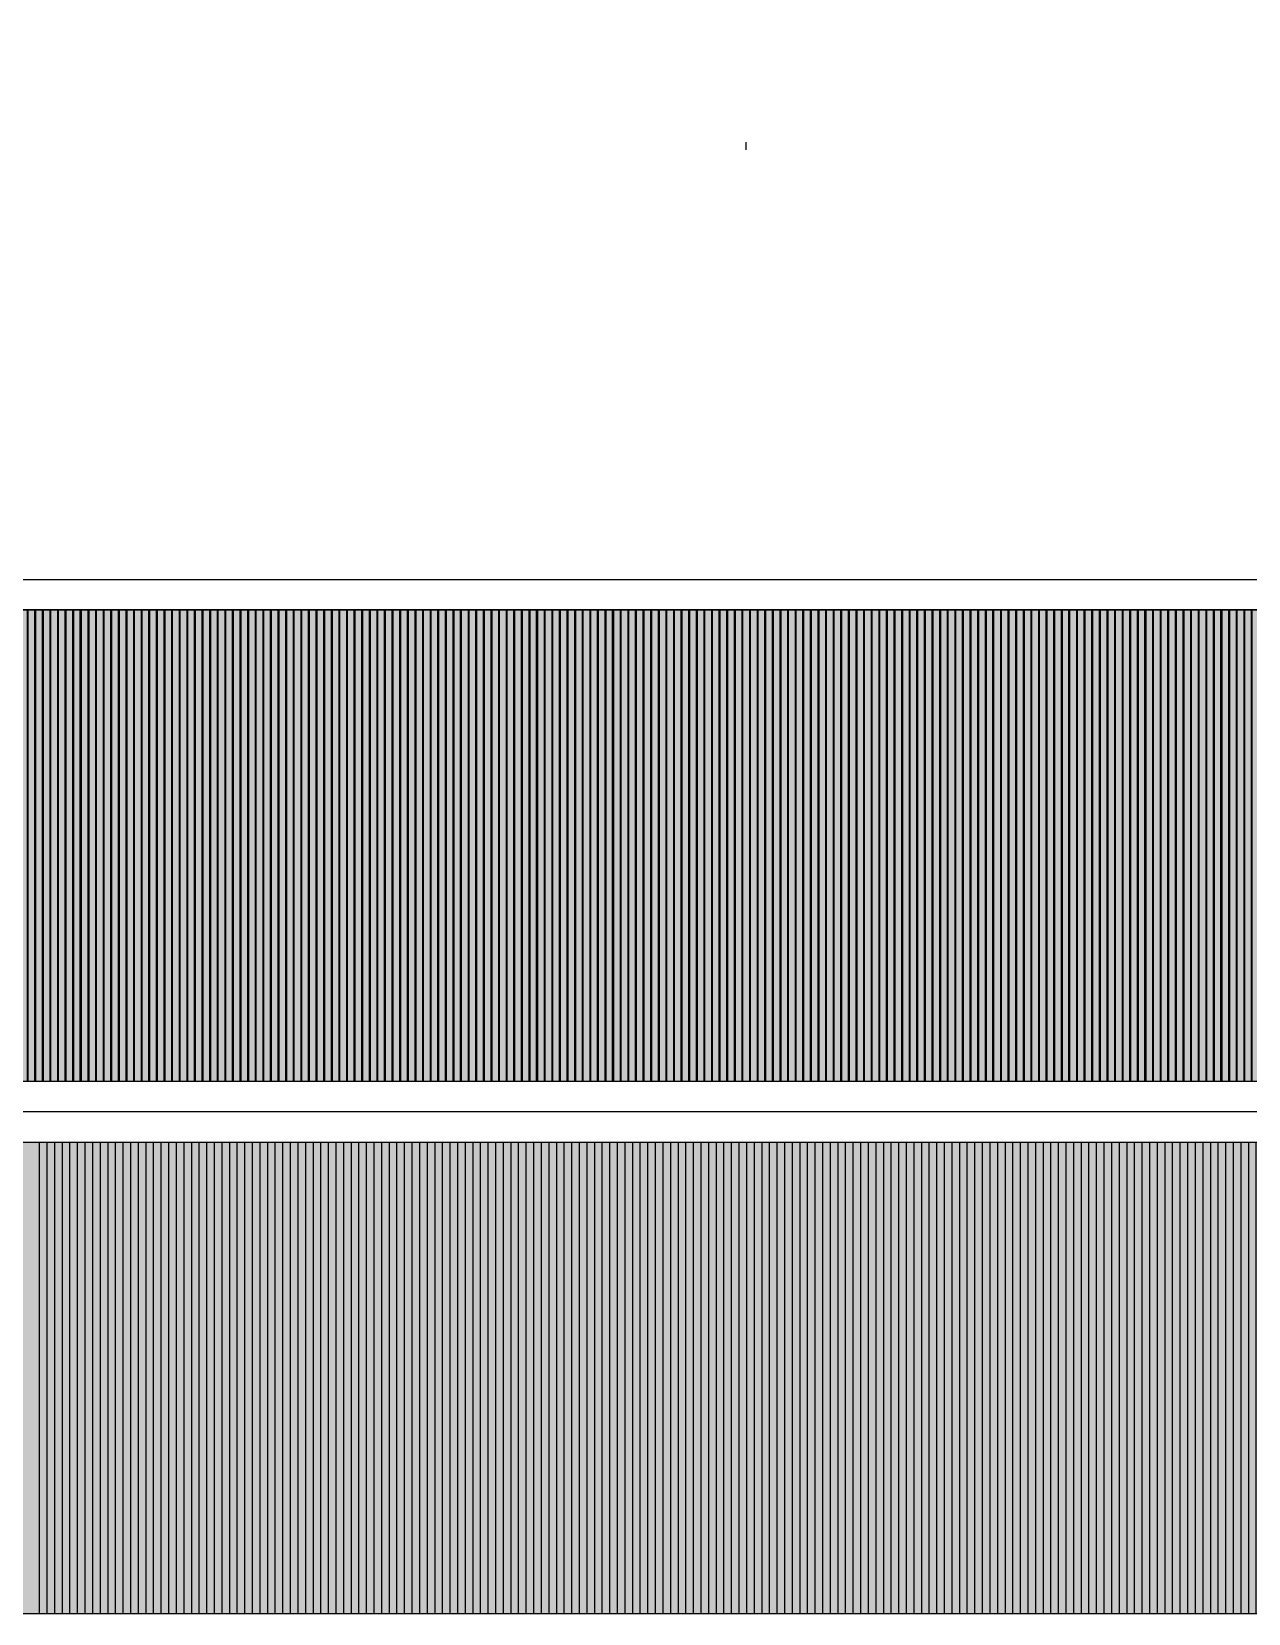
# Model space of a CAD drawing. Header units: millimetres. Extents: x -226 to 1784, y 10 to 1137.
# Drawn here: x 160.61 to 176.61, y 46.91 to 67.71 of the extents above; entities that cross this region are included whole.
import ezdxf

# ---------------------------------------------------------------- set-up
doc = ezdxf.new("R2010")
doc.units = ezdxf.units.MM
doc.linetypes.add('DOT', pattern=[6.35, 0, -6.35])
for name, color, linetype in [('График_G', 1, 'Continuous'), ('Кор сред грунта', 2, 'Continuous'), ('Макет', 7, 'Continuous'), ('Перешкоди', 7, 'Continuous')]:
    doc.layers.add(name, color=color, linetype=linetype)

# ---------------------------------------------------------------- blocks, each defined once
blk = doc.blocks.new('Кор_сред_грунта')
at = {"layer": 'Кор сред грунта'}
h = blk.add_hatch(color=256, dxfattribs=at)
h.dxf.hatch_style = 1
h.set_gradient(color1=(255, 255, 0), color2=(255, 255, 0), tint=0.59)
h.paths.add_polyline_path([(1.25, -201.893), (0.25, -201.893), (0.25, -208.093), (1.25, -208.093)])
for p, q in [((0.75, -201.893), (0.25, -201.893)), ((0.25, -201.893), (0.25, -208.093)), ((0.45, -201.893), (0.6, -201.893)), ((1.25, -201.893), (0.75, -201.893)), ((0.9, -201.893), (0.9, -201.893)), ((1.25, -208.093), (1.25, -201.893)), ((0.25, -208.093), (1.25, -208.093))]:
    blk.add_line(p, q, dxfattribs=at)
blk = doc.blocks.new('Корр_неб')
at = {"layer": 'График_G'}
h = blk.add_hatch(color=256, dxfattribs=at)
h.set_gradient(color1=(255, 0, 0), color2=(214, 0, 0), one_color=1, tint=0.42)
h.paths.add_polyline_path([(0.6, -208.893), (0, -208.893), (0, -215.093), (0.6, -215.093)])
for p, q in [((0, -208.893), (0.6, -208.893)), ((0.6, -208.893), (0.6, -215.093)), ((0, -215.093), (0.6, -215.093))]:
    blk.add_line(p, q, dxfattribs=at)

msp = doc.modelspace()

# ---------------------------------------------------------------- linework, layer by layer
at = {"layer": 'Макет', "linetype": 'DOT', "lineweight": -2}
msp.add_line((170, 227.508), (170, 60.507), dxfattribs=at)
at = {"layer": 'Макет', "lineweight": -2}
for p, q in [((20, 60.507), (390, 60.507)), ((20, 53.507), (390, 53.507))]:
    msp.add_line(p, q, dxfattribs=at)

# ---------------------------------------------------------------- block references
at = {"layer": 'Перешкоди'}
for name, p in [('Кор_сред_грунта', (159.403, 262)), ('Кор_сред_грунта', (159.41, 262)), ('Кор_сред_грунта', (159.503, 262)), ('Кор_сред_грунта', (159.51, 262)), ('Кор_сред_грунта', (159.603, 262)), ('Кор_сред_грунта', (159.61, 262)), ('Кор_сред_грунта', (159.703, 262)), ('Кор_сред_грунта', (159.71, 262)), ('Кор_сред_грунта', (159.803, 262)), ('Кор_сред_грунта', (159.81, 262)), ('Кор_сред_грунта', (159.903, 262)), ('Кор_сред_грунта', (159.91, 262)), ('Кор_сред_грунта', (160, 262)), ('Кор_сред_грунта', (160.003, 262)), ('Кор_сред_грунта', (160.01, 262)), ('Кор_сред_грунта', (160.103, 262)), ('Кор_сред_грунта', (160.11, 262)), ('Кор_сред_грунта', (160.203, 262)), ('Кор_сред_грунта', (160.21, 262)), ('Кор_сред_грунта', (160.303, 262)), ('Кор_сред_грунта', (160.31, 262)), ('Кор_сред_грунта', (160.403, 262)), ('Кор_сред_грунта', (160.41, 262)), ('Кор_сред_грунта', (160.503, 262)), ('Кор_сред_грунта', (160.51, 262)), ('Кор_сред_грунта', (160.603, 262)), ('Кор_сред_грунта', (160.61, 262)), ('Кор_сред_грунта', (160.703, 262)), ('Кор_сред_грунта', (160.71, 262)), ('Кор_сред_грунта', (160.803, 262)), ('Кор_сред_грунта', (160.81, 262)), ('Кор_сред_грунта', (160.903, 262)), ('Кор_сред_грунта', (160.91, 262)), ('Кор_сред_грунта', (161, 262)), ('Кор_сред_грунта', (161.003, 262)), ('Кор_сред_грунта', (161.01, 262)), ('Кор_сред_грунта', (161.103, 262)), ('Кор_сред_грунта', (161.11, 262)), ('Кор_сред_грунта', (161.203, 262)), ('Кор_сред_грунта', (161.21, 262)), ('Кор_сред_грунта', (161.303, 262)), ('Кор_сред_грунта', (161.31, 262)), ('Кор_сред_грунта', (161.403, 262)), ('Кор_сред_грунта', (161.41, 262)), ('Кор_сред_грунта', (161.503, 262)), ('Кор_сред_грунта', (161.51, 262)), ('Кор_сред_грунта', (161.603, 262)), ('Кор_сред_грунта', (161.61, 262)), ('Кор_сред_грунта', (161.703, 262)), ('Кор_сред_грунта', (161.71, 262)), ('Кор_сред_грунта', (161.803, 262)), ('Кор_сред_грунта', (161.81, 262)), ('Кор_сред_грунта', (161.903, 262)), ('Кор_сред_грунта', (161.91, 262)), ('Кор_сред_грунта', (162, 262)), ('Кор_сред_грунта', (162.003, 262)), ('Кор_сред_грунта', (162.01, 262)), ('Кор_сред_грунта', (162.103, 262)), ('Кор_сред_грунта', (162.11, 262)), ('Кор_сред_грунта', (162.203, 262)), ('Кор_сред_грунта', (162.21, 262)), ('Кор_сред_грунта', (162.303, 262)), ('Кор_сред_грунта', (162.31, 262)), ('Кор_сред_грунта', (162.403, 262)), ('Кор_сред_грунта', (162.41, 262)), ('Кор_сред_грунта', (162.503, 262)), ('Кор_сред_грунта', (162.51, 262)), ('Кор_сред_грунта', (162.603, 262)), ('Кор_сред_грунта', (162.61, 262)), ('Кор_сред_грунта', (162.703, 262)), ('Кор_сред_грунта', (162.71, 262)), ('Кор_сред_грунта', (162.803, 262)), ('Кор_сред_грунта', (162.81, 262)), ('Кор_сред_грунта', (162.903, 262)), ('Кор_сред_грунта', (162.91, 262)), ('Кор_сред_грунта', (163, 262)), ('Кор_сред_грунта', (163.003, 262)), ('Кор_сред_грунта', (163.01, 262)), ('Кор_сред_грунта', (163.103, 262)), ('Кор_сред_грунта', (163.11, 262)), ('Кор_сред_грунта', (163.203, 262)), ('Кор_сред_грунта', (163.21, 262)), ('Кор_сред_грунта', (163.303, 262)), ('Кор_сред_грунта', (163.31, 262)), ('Кор_сред_грунта', (163.403, 262)), ('Кор_сред_грунта', (163.41, 262)), ('Кор_сред_грунта', (163.503, 262)), ('Кор_сред_грунта', (163.51, 262)), ('Кор_сред_грунта', (163.603, 262)), ('Кор_сред_грунта', (163.61, 262)), ('Кор_сред_грунта', (163.703, 262)), ('Кор_сред_грунта', (163.71, 262)), ('Кор_сред_грунта', (163.803, 262)), ('Кор_сред_грунта', (163.81, 262)), ('Кор_сред_грунта', (163.903, 262)), ('Кор_сред_грунта', (163.91, 262)), ('Кор_сред_грунта', (164, 262)), ('Кор_сред_грунта', (164.003, 262)), ('Кор_сред_грунта', (164.01, 262)), ('Кор_сред_грунта', (164.103, 262)), ('Кор_сред_грунта', (164.11, 262)), ('Кор_сред_грунта', (164.203, 262)), ('Кор_сред_грунта', (164.21, 262)), ('Кор_сред_грунта', (164.303, 262)), ('Кор_сред_грунта', (164.31, 262)), ('Кор_сред_грунта', (164.403, 262)), ('Кор_сред_грунта', (164.41, 262)), ('Кор_сред_грунта', (164.503, 262)), ('Кор_сред_грунта', (164.51, 262)), ('Кор_сред_грунта', (164.603, 262)), ('Кор_сред_грунта', (164.61, 262)), ('Кор_сред_грунта', (164.703, 262)), ('Кор_сред_грунта', (164.71, 262)), ('Кор_сред_грунта', (164.803, 262)), ('Кор_сред_грунта', (164.81, 262)), ('Кор_сред_грунта', (164.903, 262)), ('Кор_сред_грунта', (164.91, 262)), ('Кор_сред_грунта', (165, 262)), ('Кор_сред_грунта', (165.003, 262)), ('Кор_сред_грунта', (165.01, 262)), ('Кор_сред_грунта', (165.103, 262)), ('Кор_сред_грунта', (165.11, 262)), ('Кор_сред_грунта', (165.203, 262)), ('Кор_сред_грунта', (165.21, 262)), ('Кор_сред_грунта', (165.303, 262)), ('Кор_сред_грунта', (165.31, 262)), ('Кор_сред_грунта', (165.403, 262)), ('Кор_сред_грунта', (165.41, 262)), ('Кор_сред_грунта', (165.503, 262)), ('Кор_сред_грунта', (165.51, 262)), ('Кор_сред_грунта', (165.603, 262)), ('Кор_сред_грунта', (165.61, 262)), ('Кор_сред_грунта', (165.703, 262)), ('Кор_сред_грунта', (165.71, 262)), ('Кор_сред_грунта', (165.803, 262)), ('Кор_сред_грунта', (165.81, 262)), ('Кор_сред_грунта', (165.903, 262)), ('Кор_сред_грунта', (165.91, 262)), ('Кор_сред_грунта', (166, 262)), ('Кор_сред_грунта', (166.003, 262)), ('Кор_сред_грунта', (166.01, 262)), ('Кор_сред_грунта', (166.103, 262)), ('Кор_сред_грунта', (166.11, 262)), ('Кор_сред_грунта', (166.203, 262)), ('Кор_сред_грунта', (166.21, 262)), ('Кор_сред_грунта', (166.303, 262)), ('Кор_сред_грунта', (166.31, 262)), ('Кор_сред_грунта', (166.403, 262)), ('Кор_сред_грунта', (166.41, 262)), ('Кор_сред_грунта', (166.503, 262)), ('Кор_сред_грунта', (166.51, 262)), ('Кор_сред_грунта', (166.603, 262)), ('Кор_сред_грунта', (166.61, 262)), ('Кор_сред_грунта', (166.703, 262)), ('Кор_сред_грунта', (166.71, 262)), ('Кор_сред_грунта', (166.803, 262)), ('Кор_сред_грунта', (166.81, 262)), ('Кор_сред_грунта', (166.903, 262)), ('Кор_сред_грунта', (166.91, 262)), ('Кор_сред_грунта', (167, 262)), ('Кор_сред_грунта', (167.003, 262)), ('Кор_сред_грунта', (167.01, 262)), ('Кор_сред_грунта', (167.103, 262)), ('Кор_сред_грунта', (167.11, 262)), ('Кор_сред_грунта', (167.203, 262)), ('Кор_сред_грунта', (167.21, 262)), ('Кор_сред_грунта', (167.303, 262)), ('Кор_сред_грунта', (167.31, 262)), ('Кор_сред_грунта', (167.403, 262)), ('Кор_сред_грунта', (167.41, 262)), ('Кор_сред_грунта', (167.503, 262)), ('Кор_сред_грунта', (167.51, 262)), ('Кор_сред_грунта', (167.603, 262)), ('Кор_сред_грунта', (167.61, 262)), ('Кор_сред_грунта', (167.703, 262)), ('Кор_сред_грунта', (167.71, 262)), ('Кор_сред_грунта', (167.803, 262)), ('Кор_сред_грунта', (167.81, 262)), ('Кор_сред_грунта', (167.903, 262)), ('Кор_сред_грунта', (167.91, 262)), ('Кор_сред_грунта', (168, 262)), ('Кор_сред_грунта', (168.003, 262)), ('Кор_сред_грунта', (168.01, 262)), ('Кор_сред_грунта', (168.103, 262)), ('Кор_сред_грунта', (168.11, 262)), ('Кор_сред_грунта', (168.203, 262)), ('Кор_сред_грунта', (168.21, 262)), ('Кор_сред_грунта', (168.303, 262)), ('Кор_сред_грунта', (168.31, 262)), ('Кор_сред_грунта', (168.403, 262)), ('Кор_сред_грунта', (168.41, 262)), ('Кор_сред_грунта', (168.503, 262)), ('Кор_сред_грунта', (168.51, 262)), ('Кор_сред_грунта', (168.603, 262)), ('Кор_сред_грунта', (168.61, 262)), ('Кор_сред_грунта', (168.703, 262)), ('Кор_сред_грунта', (168.71, 262)), ('Кор_сред_грунта', (168.803, 262)), ('Кор_сред_грунта', (168.81, 262)), ('Кор_сред_грунта', (168.903, 262)), ('Кор_сред_грунта', (168.91, 262)), ('Кор_сред_грунта', (169, 262)), ('Кор_сред_грунта', (169.003, 262)), ('Кор_сред_грунта', (169.01, 262)), ('Кор_сред_грунта', (169.103, 262)), ('Кор_сред_грунта', (169.11, 262)), ('Кор_сред_грунта', (169.203, 262)), ('Кор_сред_грунта', (169.21, 262)), ('Кор_сред_грунта', (169.303, 262)), ('Кор_сред_грунта', (169.31, 262)), ('Кор_сред_грунта', (169.403, 262)), ('Кор_сред_грунта', (169.41, 262)), ('Кор_сред_грунта', (169.503, 262)), ('Кор_сред_грунта', (169.51, 262)), ('Кор_сред_грунта', (169.603, 262)), ('Кор_сред_грунта', (169.61, 262)), ('Кор_сред_грунта', (169.703, 262)), ('Кор_сред_грунта', (169.71, 262)), ('Кор_сред_грунта', (169.803, 262)), ('Кор_сред_грунта', (169.81, 262)), ('Кор_сред_грунта', (169.903, 262)), ('Кор_сред_грунта', (169.91, 262)), ('Кор_сред_грунта', (170, 262)), ('Кор_сред_грунта', (170.003, 262)), ('Кор_сред_грунта', (170.01, 262)), ('Кор_сред_грунта', (170.103, 262)), ('Кор_сред_грунта', (170.11, 262)), ('Кор_сред_грунта', (170.203, 262)), ('Кор_сред_грунта', (170.21, 262)), ('Кор_сред_грунта', (170.303, 262)), ('Кор_сред_грунта', (170.31, 262)), ('Кор_сред_грунта', (170.403, 262)), ('Кор_сред_грунта', (170.41, 262)), ('Кор_сред_грунта', (170.503, 262)), ('Кор_сред_грунта', (170.51, 262)), ('Кор_сред_грунта', (170.603, 262)), ('Кор_сред_грунта', (170.61, 262)), ('Кор_сред_грунта', (170.703, 262)), ('Кор_сред_грунта', (170.71, 262)), ('Кор_сред_грунта', (170.803, 262)), ('Кор_сред_грунта', (170.81, 262)), ('Кор_сред_грунта', (170.903, 262)), ('Кор_сред_грунта', (170.91, 262)), ('Кор_сред_грунта', (171, 262)), ('Кор_сред_грунта', (171.003, 262)), ('Кор_сред_грунта', (171.01, 262)), ('Кор_сред_грунта', (171.1, 262)), ('Кор_сред_грунта', (171.103, 262)), ('Кор_сред_грунта', (171.11, 262)), ('Кор_сред_грунта', (171.203, 262)), ('Кор_сред_грунта', (171.21, 262)), ('Кор_сред_грунта', (171.303, 262)), ('Кор_сред_грунта', (171.31, 262)), ('Кор_сред_грунта', (171.403, 262)), ('Кор_сред_грунта', (171.41, 262)), ('Кор_сред_грунта', (171.503, 262)), ('Кор_сред_грунта', (171.51, 262)), ('Кор_сред_грунта', (171.603, 262)), ('Кор_сред_грунта', (171.61, 262)), ('Кор_сред_грунта', (171.703, 262)), ('Кор_сред_грунта', (171.71, 262)), ('Кор_сред_грунта', (171.803, 262)), ('Кор_сред_грунта', (171.81, 262)), ('Кор_сред_грунта', (171.903, 262)), ('Кор_сред_грунта', (171.91, 262)), ('Кор_сред_грунта', (172, 262)), ('Кор_сред_грунта', (172.003, 262)), ('Кор_сред_грунта', (172.01, 262)), ('Кор_сред_грунта', (172.103, 262)), ('Кор_сред_грунта', (172.11, 262)), ('Кор_сред_грунта', (172.203, 262)), ('Кор_сред_грунта', (172.21, 262)), ('Кор_сред_грунта', (172.303, 262)), ('Кор_сред_грунта', (172.31, 262)), ('Кор_сред_грунта', (172.403, 262)), ('Кор_сред_грунта', (172.41, 262)), ('Кор_сред_грунта', (172.503, 262)), ('Кор_сред_грунта', (172.51, 262)), ('Кор_сред_грунта', (172.603, 262)), ('Кор_сред_грунта', (172.61, 262)), ('Кор_сред_грунта', (172.703, 262)), ('Кор_сред_грунта', (172.71, 262)), ('Кор_сред_грунта', (172.803, 262)), ('Кор_сред_грунта', (172.81, 262)), ('Кор_сред_грунта', (172.903, 262)), ('Кор_сред_грунта', (172.91, 262)), ('Кор_сред_грунта', (173, 262)), ('Кор_сред_грунта', (173.003, 262)), ('Кор_сред_грунта', (173.01, 262)), ('Кор_сред_грунта', (173.103, 262)), ('Кор_сред_грунта', (173.11, 262)), ('Кор_сред_грунта', (173.203, 262)), ('Кор_сред_грунта', (173.21, 262)), ('Кор_сред_грунта', (173.303, 262)), ('Кор_сред_грунта', (173.31, 262)), ('Кор_сред_грунта', (173.403, 262)), ('Кор_сред_грунта', (173.41, 262)), ('Кор_сред_грунта', (173.503, 262)), ('Кор_сред_грунта', (173.51, 262)), ('Кор_сред_грунта', (173.603, 262)), ('Кор_сред_грунта', (173.61, 262)), ('Кор_сред_грунта', (173.703, 262)), ('Кор_сред_грунта', (173.71, 262)), ('Кор_сред_грунта', (173.803, 262)), ('Кор_сред_грунта', (173.81, 262)), ('Кор_сред_грунта', (173.903, 262)), ('Кор_сред_грунта', (173.91, 262)), ('Кор_сред_грунта', (174, 262)), ('Кор_сред_грунта', (174.003, 262)), ('Кор_сред_грунта', (174.01, 262)), ('Кор_сред_грунта', (174.103, 262)), ('Кор_сред_грунта', (174.11, 262)), ('Кор_сред_грунта', (174.203, 262)), ('Кор_сред_грунта', (174.21, 262)), ('Кор_сред_грунта', (174.303, 262)), ('Кор_сред_грунта', (174.31, 262)), ('Кор_сред_грунта', (174.403, 262)), ('Кор_сред_грунта', (174.41, 262)), ('Кор_сред_грунта', (174.503, 262)), ('Кор_сред_грунта', (174.51, 262)), ('Кор_сред_грунта', (174.603, 262)), ('Кор_сред_грунта', (174.61, 262)), ('Кор_сред_грунта', (174.703, 262)), ('Кор_сред_грунта', (174.71, 262)), ('Кор_сред_грунта', (174.803, 262)), ('Кор_сред_грунта', (174.81, 262)), ('Кор_сред_грунта', (174.903, 262)), ('Кор_сред_грунта', (174.91, 262)), ('Кор_сред_грунта', (175, 262)), ('Кор_сред_грунта', (175.003, 262)), ('Кор_сред_грунта', (175.01, 262)), ('Кор_сред_грунта', (175.103, 262)), ('Кор_сред_грунта', (175.11, 262)), ('Кор_сред_грунта', (175.203, 262)), ('Кор_сред_грунта', (175.21, 262)), ('Кор_сред_грунта', (175.303, 262)), ('Кор_сред_грунта', (175.31, 262)), ('Кор_сред_грунта', (175.403, 262)), ('Кор_сред_грунта', (175.41, 262)), ('Кор_сред_грунта', (175.503, 262)), ('Кор_сред_грунта', (175.51, 262)), ('Кор_сред_грунта', (175.603, 262)), ('Кор_сред_грунта', (175.61, 262)), ('Кор_сред_грунта', (175.703, 262)), ('Кор_сред_грунта', (175.71, 262)), ('Кор_сред_грунта', (175.803, 262)), ('Кор_сред_грунта', (175.81, 262)), ('Кор_сред_грунта', (175.903, 262)), ('Кор_сред_грунта', (175.91, 262)), ('Кор_сред_грунта', (176, 262)), ('Кор_сред_грунта', (176.003, 262)), ('Кор_сред_грунта', (176.01, 262)), ('Кор_сред_грунта', (176.103, 262)), ('Кор_сред_грунта', (176.11, 262)), ('Кор_сред_грунта', (176.203, 262)), ('Кор_сред_грунта', (176.21, 262)), ('Кор_сред_грунта', (176.303, 262)), ('Кор_сред_грунта', (176.31, 262)), ('Корр_неб', (160.11, 262)), ('Корр_неб', (160.21, 262)), ('Корр_неб', (160.31, 262)), ('Корр_неб', (160.41, 262)), ('Корр_неб', (160.51, 262)), ('Корр_неб', (160.61, 262)), ('Корр_неб', (160.71, 262)), ('Корр_неб', (160.81, 262)), ('Корр_неб', (160.91, 262)), ('Корр_неб', (161.01, 262)), ('Корр_неб', (161.11, 262)), ('Корр_неб', (161.21, 262)), ('Корр_неб', (161.31, 262)), ('Корр_неб', (161.41, 262)), ('Корр_неб', (161.51, 262)), ('Корр_неб', (161.61, 262)), ('Корр_неб', (161.71, 262)), ('Корр_неб', (161.81, 262)), ('Корр_неб', (161.91, 262)), ('Корр_неб', (162.01, 262)), ('Корр_неб', (162.11, 262)), ('Корр_неб', (162.21, 262)), ('Корр_неб', (162.31, 262)), ('Корр_неб', (162.41, 262)), ('Корр_неб', (162.51, 262)), ('Корр_неб', (162.61, 262)), ('Корр_неб', (162.71, 262)), ('Корр_неб', (162.81, 262)), ('Корр_неб', (162.91, 262)), ('Корр_неб', (163.01, 262)), ('Корр_неб', (163.11, 262)), ('Корр_неб', (163.21, 262)), ('Корр_неб', (163.31, 262)), ('Корр_неб', (163.41, 262)), ('Корр_неб', (163.51, 262)), ('Корр_неб', (163.61, 262)), ('Корр_неб', (163.71, 262)), ('Корр_неб', (163.81, 262)), ('Корр_неб', (163.91, 262)), ('Корр_неб', (164.01, 262)), ('Корр_неб', (164.11, 262)), ('Корр_неб', (164.21, 262)), ('Корр_неб', (164.31, 262)), ('Корр_неб', (164.41, 262)), ('Корр_неб', (164.51, 262)), ('Корр_неб', (164.61, 262)), ('Корр_неб', (164.71, 262)), ('Корр_неб', (164.81, 262)), ('Корр_неб', (164.91, 262)), ('Корр_неб', (165.01, 262)), ('Корр_неб', (165.11, 262)), ('Корр_неб', (165.21, 262)), ('Корр_неб', (165.31, 262)), ('Корр_неб', (165.41, 262)), ('Корр_неб', (165.51, 262)), ('Корр_неб', (165.61, 262)), ('Корр_неб', (165.71, 262)), ('Корр_неб', (165.81, 262)), ('Корр_неб', (165.91, 262)), ('Корр_неб', (166.01, 262)), ('Корр_неб', (166.11, 262)), ('Корр_неб', (166.21, 262)), ('Корр_неб', (166.31, 262)), ('Корр_неб', (166.41, 262)), ('Корр_неб', (166.51, 262)), ('Корр_неб', (166.61, 262)), ('Корр_неб', (166.71, 262)), ('Корр_неб', (166.81, 262)), ('Корр_неб', (166.91, 262)), ('Корр_неб', (167.01, 262)), ('Корр_неб', (167.11, 262)), ('Корр_неб', (167.21, 262)), ('Корр_неб', (167.31, 262)), ('Корр_неб', (167.41, 262)), ('Корр_неб', (167.51, 262)), ('Корр_неб', (167.61, 262)), ('Корр_неб', (167.71, 262)), ('Корр_неб', (167.81, 262)), ('Корр_неб', (167.91, 262)), ('Корр_неб', (168.01, 262)), ('Корр_неб', (168.11, 262)), ('Корр_неб', (168.21, 262)), ('Корр_неб', (168.31, 262)), ('Корр_неб', (168.41, 262)), ('Корр_неб', (168.51, 262)), ('Корр_неб', (168.61, 262)), ('Корр_неб', (168.71, 262)), ('Корр_неб', (168.81, 262)), ('Корр_неб', (168.91, 262)), ('Корр_неб', (169.01, 262)), ('Корр_неб', (169.11, 262)), ('Корр_неб', (169.21, 262)), ('Корр_неб', (169.31, 262)), ('Корр_неб', (169.41, 262)), ('Корр_неб', (169.51, 262)), ('Корр_неб', (169.61, 262)), ('Корр_неб', (169.71, 262)), ('Корр_неб', (169.81, 262)), ('Корр_неб', (169.91, 262)), ('Корр_неб', (170.01, 262)), ('Корр_неб', (170.11, 262)), ('Корр_неб', (170.21, 262)), ('Корр_неб', (170.31, 262)), ('Корр_неб', (170.41, 262)), ('Корр_неб', (170.51, 262)), ('Корр_неб', (170.61, 262)), ('Корр_неб', (170.71, 262)), ('Корр_неб', (170.81, 262)), ('Корр_неб', (170.91, 262)), ('Корр_неб', (171.01, 262)), ('Корр_неб', (171.11, 262)), ('Корр_неб', (171.21, 262)), ('Корр_неб', (171.31, 262)), ('Корр_неб', (171.41, 262)), ('Корр_неб', (171.51, 262)), ('Корр_неб', (171.61, 262)), ('Корр_неб', (171.71, 262)), ('Корр_неб', (171.81, 262)), ('Корр_неб', (171.91, 262)), ('Корр_неб', (172.01, 262)), ('Корр_неб', (172.11, 262)), ('Корр_неб', (172.21, 262)), ('Корр_неб', (172.31, 262)), ('Корр_неб', (172.41, 262)), ('Корр_неб', (172.51, 262)), ('Корр_неб', (172.61, 262)), ('Корр_неб', (172.71, 262)), ('Корр_неб', (172.81, 262)), ('Корр_неб', (172.91, 262)), ('Корр_неб', (173.01, 262)), ('Корр_неб', (173.11, 262)), ('Корр_неб', (173.21, 262)), ('Корр_неб', (173.31, 262)), ('Корр_неб', (173.41, 262)), ('Корр_неб', (173.51, 262)), ('Корр_неб', (173.61, 262)), ('Корр_неб', (173.71, 262)), ('Корр_неб', (173.81, 262)), ('Корр_неб', (173.91, 262)), ('Корр_неб', (174.01, 262)), ('Корр_неб', (174.11, 262)), ('Корр_неб', (174.21, 262)), ('Корр_неб', (174.31, 262)), ('Корр_неб', (174.41, 262)), ('Корр_неб', (174.51, 262)), ('Корр_неб', (174.61, 262)), ('Корр_неб', (174.71, 262)), ('Корр_неб', (174.81, 262)), ('Корр_неб', (174.91, 262)), ('Корр_неб', (175.01, 262)), ('Корр_неб', (175.11, 262)), ('Корр_неб', (175.21, 262)), ('Корр_неб', (175.31, 262)), ('Корр_неб', (175.41, 262)), ('Корр_неб', (175.51, 262)), ('Корр_неб', (175.61, 262)), ('Корр_неб', (175.71, 262)), ('Корр_неб', (175.81, 262)), ('Корр_неб', (175.91, 262)), ('Корр_неб', (176.01, 262)), ('Корр_неб', (176.11, 262)), ('Корр_неб', (176.21, 262)), ('Корр_неб', (176.31, 262)), ('Корр_неб', (176.41, 262)), ('Корр_неб', (176.51, 262)), ('Корр_неб', (176.61, 262))]:
    msp.add_blockref(name, p, dxfattribs=at)

doc.saveas('drawing.dxf')
